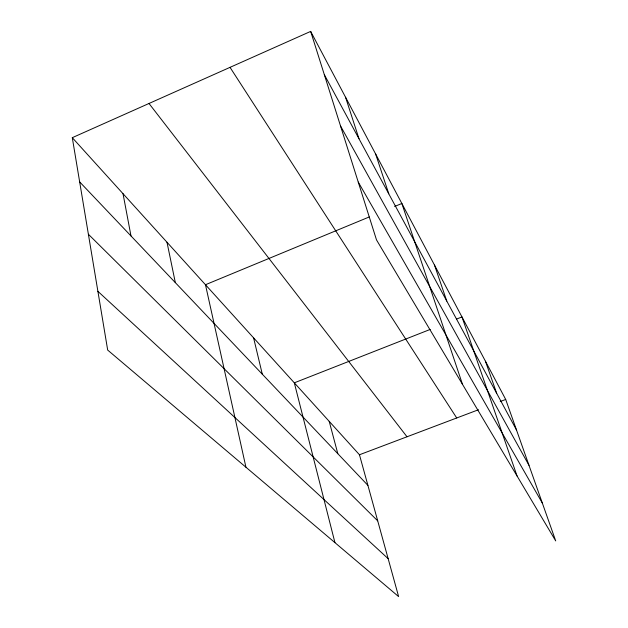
<?xml version="1.0" encoding="UTF-8"?>
<svg xmlns="http://www.w3.org/2000/svg" width="628" height="628" viewBox="0 0 628 628"><rect width="100%" height="100%" fill="white"/><g stroke="black" fill="none" stroke-linecap="round" stroke-linejoin="round"><path stroke-width="0.94" d="M72.291 137.681L359.459 454.758L398.623 596.6L107.686 350.079L72.291 137.681L310.664 31.4L505.697 399.447L555.709 540.904L376.51 239.912L310.664 31.4M369.24 216.966L205.466 284.727L245.941 467.232M394.604 206.471L401.849 203.48L462.483 384.312M430.204 329.425L294.312 382.829L334.944 542.647M456.525 319.079L461.973 316.936L517.04 475.961M359.459 454.758L478.489 409.739M500.257 401.512L505.697 399.447M97.89 291.329L388.151 558.661M88.375 234.244L377.711 520.863M79.654 181.9L367.914 485.381M149.001 103.479L407.007 436.774M230.029 67.353L456.721 417.973M358.243 182.049L542.317 503.028M340.525 125.969L528.988 465.324M324.323 74.661L516.483 429.952M485.436 361.21L496.701 393.379M434.49 265.071L446.783 301.087M375.638 154.017L388.787 193.84M345.549 97.238L358.996 138.757M329.213 421.364L337.817 453.699M253.594 337.872L262.3 374.194M166.993 242.251L175.338 282.639M123.017 193.699L130.993 235.947"/></g></svg>
